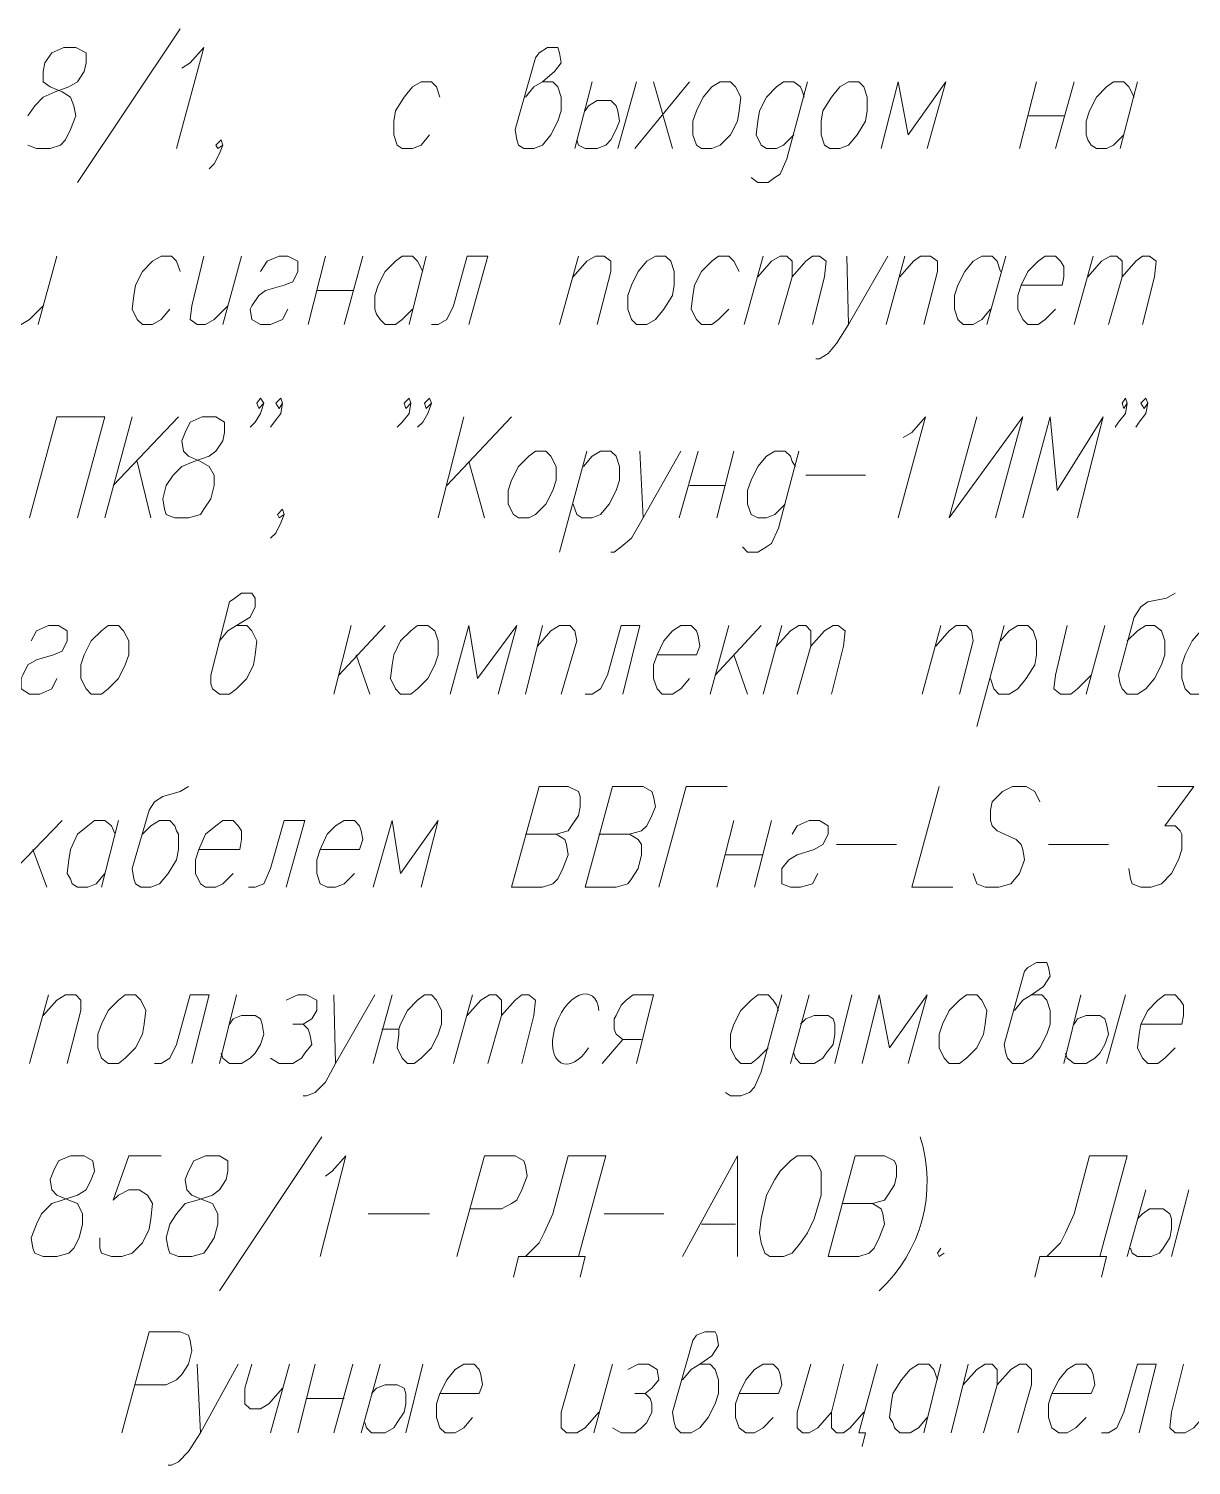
# Model space of a CAD drawing. Header units: millimetres. Extents: x 2185 to 4647, y 1259 to 2456.
# Drawn here: x 4035.09 to 4049.49, y 2366.34 to 2384.13 of the extents above; entities that cross this region are included whole.
import ezdxf

# ---------------------------------------------------------------- set-up
doc = ezdxf.new("R2010")
doc.units = ezdxf.units.MM
doc.layers.add('PDF _текст', color=7, linetype='Continuous')

msp = doc.modelspace()

# ---------------------------------------------------------------- linework, layer by layer
at = {"layer": 'PDF _текст', "lineweight": 20}
for points in [[(4036.967, 2384.126), (4035.697, 2382.221)], [(4035.083, 2383.046), (4035.168, 2383.173), (4035.273, 2383.279), (4035.422, 2383.343), (4035.591, 2383.406), (4035.697, 2383.47), (4035.781, 2383.597), (4035.803, 2383.702), (4035.803, 2383.829), (4035.676, 2383.893), (4035.527, 2383.893), (4035.379, 2383.829), (4035.295, 2383.702), (4035.273, 2383.597), (4035.273, 2383.47), (4035.358, 2383.406), (4035.506, 2383.343), (4035.612, 2383.279), (4035.654, 2383.173), (4035.676, 2383.046), (4035.612, 2382.877), (4035.549, 2382.75), (4035.485, 2382.686), (4035.358, 2382.644), (4035.189, 2382.644), (4035.083, 2382.686)], [(4036.988, 2383.639), (4037.094, 2383.702), (4037.263, 2383.893), (4036.925, 2382.644)], [(4041.243, 2383.279), (4041.349, 2383.406), (4041.454, 2383.47), (4041.603, 2383.597), (4041.687, 2383.702), (4041.666, 2383.829), (4041.645, 2383.893), (4041.518, 2383.893), (4041.412, 2383.829), (4041.37, 2383.766), (4041.116, 2382.877), (4041.137, 2382.75), (4041.158, 2382.686), (4041.222, 2382.644), (4041.349, 2382.644), (4041.454, 2382.686), (4041.56, 2382.813), (4041.645, 2382.983), (4041.687, 2383.11), (4041.687, 2383.279), (4041.645, 2383.406), (4041.581, 2383.47), (4041.454, 2383.47)], [(4040.184, 2383.279), (4040.142, 2383.406), (4040.079, 2383.47), (4039.952, 2383.47), (4039.846, 2383.406), (4039.74, 2383.279), (4039.634, 2383.11), (4039.613, 2382.983), (4039.613, 2382.813), (4039.655, 2382.686), (4039.719, 2382.644), (4039.846, 2382.644), (4039.952, 2382.686), (4040.057, 2382.813)], [(4042.068, 2383.47), (4041.857, 2382.644)], [(4042.619, 2383.47), (4042.386, 2382.644)], [(4043.275, 2383.47), (4042.598, 2382.644)], [(4042.83, 2383.47), (4043.063, 2382.644)], [(4044.735, 2383.47), (4044.481, 2382.517), (4044.397, 2382.326), (4044.333, 2382.284), (4044.249, 2382.221), (4044.122, 2382.221), (4044.037, 2382.284)], [(4044.693, 2383.279), (4044.672, 2383.343), (4044.651, 2383.406), (4044.566, 2383.47), (4044.439, 2383.47), (4044.354, 2383.406), (4044.227, 2383.279), (4044.143, 2383.11), (4044.122, 2382.983), (4044.1, 2382.813), (4044.164, 2382.686), (4044.227, 2382.644), (4044.354, 2382.644), (4044.439, 2382.686), (4044.566, 2382.813)], [(4046.217, 2382.644), (4046.45, 2383.47), (4045.984, 2382.813), (4045.857, 2383.47), (4045.646, 2382.644)], [(4047.572, 2383.47), (4047.36, 2382.644)], [(4048.038, 2383.47), (4047.805, 2382.644)], [(4048.652, 2382.813), (4048.525, 2382.686), (4048.44, 2382.644), (4048.313, 2382.644), (4048.249, 2382.686), (4048.207, 2382.75), (4048.186, 2382.813), (4048.186, 2382.983), (4048.228, 2383.11), (4048.313, 2383.279), (4048.44, 2383.406), (4048.525, 2383.47), (4048.652, 2383.47), (4048.715, 2383.406), (4048.779, 2383.279)], [(4048.821, 2383.47), (4048.609, 2382.644)], [(4041.984, 2383.11), (4042.026, 2383.173), (4042.132, 2383.237), (4042.259, 2383.237), (4042.301, 2383.237), (4042.365, 2383.173), (4042.386, 2383.11), (4042.407, 2382.983), (4042.365, 2382.877), (4042.301, 2382.75), (4042.238, 2382.686), (4042.132, 2382.644), (4041.984, 2382.644), (4041.899, 2382.686), (4041.878, 2382.75)], [(4047.466, 2383.046), (4047.911, 2383.046)], [(4037.496, 2382.686), (4037.433, 2382.644), (4037.411, 2382.686), (4037.475, 2382.75), (4037.496, 2382.686), (4037.454, 2382.58), (4037.39, 2382.453), (4037.327, 2382.39)], [(4034.977, 2381.31), (4034.808, 2380.697), (4034.808, 2380.527), (4034.871, 2380.464), (4034.998, 2380.464), (4035.104, 2380.527), (4035.273, 2380.697)], [(4035.443, 2381.31), (4035.21, 2380.464)], [(4036.967, 2381.12), (4036.925, 2381.247), (4036.861, 2381.31), (4036.734, 2381.31), (4036.628, 2381.247), (4036.501, 2381.12), (4036.416, 2380.951), (4036.395, 2380.824), (4036.374, 2380.654), (4036.438, 2380.527), (4036.501, 2380.464), (4036.628, 2380.464), (4036.734, 2380.527), (4036.84, 2380.654)], [(4037.263, 2381.31), (4037.115, 2380.697), (4037.094, 2380.527), (4037.179, 2380.464), (4037.284, 2380.464), (4037.39, 2380.527), (4037.56, 2380.697)], [(4037.729, 2381.31), (4037.496, 2380.464)], [(4037.962, 2381.12), (4038.046, 2381.247), (4038.195, 2381.31), (4038.3, 2381.31), (4038.427, 2381.247), (4038.427, 2381.12), (4038.364, 2380.993), (4038.258, 2380.951), (4038.025, 2380.887), (4037.941, 2380.824), (4037.856, 2380.697), (4037.835, 2380.654), (4037.856, 2380.527), (4037.962, 2380.464), (4038.089, 2380.464), (4038.237, 2380.527), (4038.3, 2380.654)], [(4038.766, 2381.31), (4038.554, 2380.464)], [(4039.232, 2381.31), (4038.999, 2380.464)], [(4039.846, 2380.654), (4039.719, 2380.527), (4039.634, 2380.464), (4039.507, 2380.464), (4039.443, 2380.527), (4039.401, 2380.591), (4039.38, 2380.654), (4039.38, 2380.824), (4039.422, 2380.951), (4039.507, 2381.12), (4039.634, 2381.247), (4039.719, 2381.31), (4039.846, 2381.31), (4039.909, 2381.247), (4039.973, 2381.12)], [(4040.015, 2381.31), (4039.803, 2380.464)], [(4040.544, 2380.464), (4040.777, 2381.31), (4040.523, 2381.31), (4040.354, 2380.697), (4040.269, 2380.527), (4040.163, 2380.464), (4040.079, 2380.464)], [(4041.899, 2381.31), (4041.666, 2380.464)], [(4041.835, 2381.056), (4042.005, 2381.247), (4042.111, 2381.31), (4042.217, 2381.31), (4042.301, 2381.247), (4042.301, 2381.12), (4042.132, 2380.464)], [(4043.889, 2381.12), (4043.825, 2381.247), (4043.762, 2381.31), (4043.635, 2381.31), (4043.55, 2381.247), (4043.423, 2381.12), (4043.338, 2380.951), (4043.317, 2380.824), (4043.296, 2380.654), (4043.36, 2380.527), (4043.423, 2380.464), (4043.55, 2380.464), (4043.635, 2380.527), (4043.762, 2380.654)], [(4044.185, 2381.31), (4043.952, 2380.464)], [(4044.122, 2381.056), (4044.291, 2381.247), (4044.397, 2381.31), (4044.481, 2381.31), (4044.545, 2381.247), (4044.545, 2381.056), (4044.376, 2380.464)], [(4044.545, 2381.056), (4044.714, 2381.247), (4044.799, 2381.31), (4044.884, 2381.31), (4044.968, 2381.247), (4044.947, 2381.056), (4044.799, 2380.464)], [(4045.222, 2381.31), (4045.244, 2380.464), (4045.73, 2381.31)], [(4045.942, 2381.31), (4045.709, 2380.464)], [(4045.879, 2381.056), (4046.048, 2381.247), (4046.133, 2381.31), (4046.26, 2381.31), (4046.344, 2381.247), (4046.344, 2381.12), (4046.175, 2380.464)], [(4047, 2380.654), (4046.895, 2380.527), (4046.789, 2380.464), (4046.662, 2380.464), (4046.598, 2380.527), (4046.577, 2380.591), (4046.556, 2380.654), (4046.556, 2380.824), (4046.598, 2380.951), (4046.683, 2381.12), (4046.789, 2381.247), (4046.895, 2381.31), (4047.022, 2381.31), (4047.085, 2381.247), (4047.127, 2381.12)], [(4047.191, 2381.31), (4046.958, 2380.464)], [(4047.381, 2380.951), (4047.89, 2380.951), (4047.911, 2381.056), (4047.911, 2381.183), (4047.868, 2381.247), (4047.805, 2381.31), (4047.678, 2381.31), (4047.593, 2381.247), (4047.466, 2381.12), (4047.381, 2380.951), (4047.339, 2380.824), (4047.339, 2380.654), (4047.403, 2380.527), (4047.466, 2380.464), (4047.593, 2380.464), (4047.678, 2380.527), (4047.805, 2380.654)], [(4048.271, 2381.31), (4048.038, 2380.464)], [(4048.207, 2381.056), (4048.376, 2381.247), (4048.482, 2381.31), (4048.567, 2381.31), (4048.63, 2381.247), (4048.63, 2381.056), (4048.461, 2380.464)], [(4048.63, 2381.056), (4048.8, 2381.247), (4048.884, 2381.31), (4048.969, 2381.31), (4049.054, 2381.247), (4049.033, 2381.056), (4048.884, 2380.464)], [(4038.66, 2380.887), (4039.105, 2380.887)], [(4045.244, 2380.464), (4045.095, 2380.231), (4044.99, 2380.104), (4044.884, 2380.04), (4044.841, 2380.04)], [(4038.004, 2379.49), (4037.941, 2379.426), (4037.919, 2379.49), (4037.962, 2379.553), (4038.004, 2379.49), (4037.962, 2379.363), (4037.898, 2379.257), (4037.835, 2379.194)], [(4038.237, 2379.49), (4038.195, 2379.426), (4038.152, 2379.49), (4038.216, 2379.553), (4038.237, 2379.49), (4038.216, 2379.363), (4038.131, 2379.257), (4038.089, 2379.194)], [(4039.825, 2379.49), (4039.761, 2379.426), (4039.74, 2379.49), (4039.803, 2379.553), (4039.825, 2379.49), (4039.803, 2379.363), (4039.719, 2379.257), (4039.655, 2379.194)], [(4040.079, 2379.49), (4040.015, 2379.426), (4039.994, 2379.49), (4040.057, 2379.553), (4040.079, 2379.49), (4040.036, 2379.363), (4039.973, 2379.257), (4039.909, 2379.194)], [(4048.694, 2379.49), (4048.652, 2379.426), (4048.63, 2379.49), (4048.673, 2379.553), (4048.694, 2379.49), (4048.673, 2379.363), (4048.588, 2379.257), (4048.546, 2379.194)], [(4048.948, 2379.49), (4048.906, 2379.426), (4048.863, 2379.49), (4048.927, 2379.553), (4048.948, 2379.49), (4048.927, 2379.363), (4048.842, 2379.257), (4048.8, 2379.194)], [(4035.104, 2378.072), (4035.443, 2379.321), (4036.035, 2379.321), (4035.697, 2378.072)], [(4036.374, 2379.321), (4036.035, 2378.072)], [(4036.946, 2379.321), (4036.141, 2378.474)], [(4040.481, 2379.321), (4040.163, 2378.072)], [(4041.073, 2379.321), (4040.269, 2378.474)], [(4045.921, 2379.067), (4046.027, 2379.13), (4046.196, 2379.321), (4045.857, 2378.072)], [(4046.831, 2379.321), (4046.492, 2378.072), (4047.403, 2379.321), (4047.064, 2378.072)], [(4048.08, 2378.072), (4048.398, 2379.321), (4047.826, 2378.41), (4047.741, 2379.321), (4047.403, 2378.072)], [(4036.607, 2378.072), (4036.438, 2378.77)], [(4040.735, 2378.072), (4040.544, 2378.77)], [(4042.005, 2378.897), (4041.666, 2377.648)], [(4041.962, 2378.707), (4042.068, 2378.834), (4042.174, 2378.897), (4042.301, 2378.897), (4042.365, 2378.834), (4042.407, 2378.707), (4042.407, 2378.537), (4042.365, 2378.41), (4042.28, 2378.241), (4042.174, 2378.114), (4042.068, 2378.072), (4041.941, 2378.072), (4041.878, 2378.114), (4041.835, 2378.241)], [(4042.661, 2378.897), (4042.703, 2378.072), (4043.169, 2378.897)], [(4043.381, 2378.897), (4043.148, 2378.072)], [(4043.825, 2378.897), (4043.614, 2378.072)], [(4044.63, 2378.897), (4044.376, 2377.945), (4044.291, 2377.754), (4044.227, 2377.712), (4044.122, 2377.648), (4043.995, 2377.648), (4043.931, 2377.712)], [(4044.587, 2378.707), (4044.545, 2378.77), (4044.524, 2378.834), (4044.46, 2378.897), (4044.333, 2378.897), (4044.227, 2378.834), (4044.122, 2378.707), (4044.037, 2378.537), (4043.995, 2378.41), (4043.995, 2378.241), (4044.037, 2378.114), (4044.122, 2378.072), (4044.227, 2378.072), (4044.333, 2378.114), (4044.46, 2378.241)], [(4044.714, 2378.601), (4045.455, 2378.601)], [(4043.275, 2378.474), (4043.719, 2378.474)], [(4038.258, 2378.114), (4038.195, 2378.072), (4038.173, 2378.114), (4038.237, 2378.178), (4038.258, 2378.114), (4038.216, 2378.008), (4038.152, 2377.881), (4038.089, 2377.818)], [(4042.703, 2378.072), (4042.555, 2377.818), (4042.428, 2377.712), (4042.344, 2377.648), (4042.301, 2377.648)], [(4037.454, 2376.548), (4037.56, 2376.675), (4037.665, 2376.738), (4037.835, 2376.844), (4037.898, 2376.971), (4037.898, 2377.077), (4037.856, 2377.14), (4037.729, 2377.14), (4037.644, 2377.077), (4037.581, 2377.034), (4037.348, 2376.124), (4037.348, 2376.018), (4037.369, 2375.955), (4037.454, 2375.891), (4037.581, 2375.891), (4037.665, 2375.955), (4037.792, 2376.082), (4037.877, 2376.251), (4037.898, 2376.378), (4037.919, 2376.548), (4037.856, 2376.675), (4037.792, 2376.738), (4037.665, 2376.738)], [(4049.287, 2377.14), (4049.181, 2377.077), (4048.948, 2377.034), (4048.863, 2376.971), (4048.779, 2376.844), (4048.588, 2376.124), (4048.609, 2376.018), (4048.63, 2375.955), (4048.694, 2375.891), (4048.821, 2375.891), (4048.927, 2375.955), (4049.033, 2376.082), (4049.117, 2376.251), (4049.16, 2376.378), (4049.16, 2376.548), (4049.138, 2376.611), (4049.117, 2376.675), (4049.033, 2376.738), (4048.927, 2376.738), (4048.821, 2376.675), (4048.694, 2376.548)], [(4035.125, 2376.548), (4035.189, 2376.675), (4035.337, 2376.738), (4035.464, 2376.738), (4035.57, 2376.675), (4035.57, 2376.548), (4035.506, 2376.421), (4035.4, 2376.378), (4035.189, 2376.315), (4035.083, 2376.251), (4035.019, 2376.124), (4034.998, 2376.082), (4034.998, 2375.955), (4035.104, 2375.891), (4035.231, 2375.891), (4035.379, 2375.955), (4035.443, 2376.082)], [(4039.084, 2376.738), (4038.872, 2375.891)], [(4039.507, 2376.738), (4038.935, 2376.124)], [(4040.904, 2375.891), (4041.137, 2376.738), (4040.65, 2376.082), (4040.544, 2376.738), (4040.311, 2375.891)], [(4041.454, 2376.738), (4041.243, 2375.891)], [(4041.391, 2376.484), (4041.56, 2376.675), (4041.666, 2376.738), (4041.793, 2376.738), (4041.857, 2376.675), (4041.878, 2376.548), (4041.687, 2375.891)], [(4042.449, 2375.891), (4042.661, 2376.738), (4042.428, 2376.738), (4042.259, 2376.124), (4042.174, 2375.955), (4042.068, 2375.891), (4041.984, 2375.891)], [(4042.873, 2376.378), (4043.36, 2376.378), (4043.402, 2376.484), (4043.381, 2376.611), (4043.36, 2376.675), (4043.296, 2376.738), (4043.169, 2376.738), (4043.063, 2376.675), (4042.957, 2376.548), (4042.873, 2376.378), (4042.83, 2376.251), (4042.83, 2376.082), (4042.873, 2375.955), (4042.936, 2375.891), (4043.063, 2375.891), (4043.169, 2375.955), (4043.275, 2376.082)], [(4043.762, 2376.738), (4043.529, 2375.891)], [(4044.164, 2376.738), (4043.592, 2376.124)], [(4044.418, 2376.738), (4044.185, 2375.891)], [(4044.354, 2376.484), (4044.524, 2376.675), (4044.63, 2376.738), (4044.714, 2376.738), (4044.778, 2376.675), (4044.778, 2376.484), (4044.608, 2375.891)], [(4044.778, 2376.484), (4044.947, 2376.675), (4045.053, 2376.738), (4045.117, 2376.738), (4045.201, 2376.675), (4045.18, 2376.484), (4045.032, 2375.891)], [(4046.387, 2376.738), (4046.154, 2375.891)], [(4046.323, 2376.484), (4046.492, 2376.675), (4046.577, 2376.738), (4046.704, 2376.738), (4046.768, 2376.675), (4046.789, 2376.548), (4046.619, 2375.891)], [(4047.17, 2376.738), (4046.831, 2375.489)], [(4047.127, 2376.548), (4047.233, 2376.675), (4047.339, 2376.738), (4047.466, 2376.738), (4047.53, 2376.675), (4047.572, 2376.548), (4047.572, 2376.378), (4047.551, 2376.251), (4047.445, 2376.082), (4047.339, 2375.955), (4047.233, 2375.891), (4047.106, 2375.891), (4047.043, 2375.955), (4047, 2376.082)], [(4047.953, 2376.738), (4047.805, 2376.124), (4047.784, 2375.955), (4047.868, 2375.891), (4047.995, 2375.891), (4048.08, 2375.955), (4048.249, 2376.124)], [(4048.419, 2376.738), (4048.186, 2375.891)], [(4039.147, 2376.378), (4039.316, 2375.891)], [(4043.825, 2376.378), (4043.995, 2375.891)], [(4037.073, 2374.748), (4036.967, 2374.685), (4036.755, 2374.621), (4036.649, 2374.558), (4036.586, 2374.452), (4036.374, 2373.732), (4036.395, 2373.605), (4036.416, 2373.542), (4036.48, 2373.499), (4036.607, 2373.499), (4036.713, 2373.542), (4036.819, 2373.669), (4036.925, 2373.838), (4036.946, 2373.965), (4036.946, 2374.156), (4036.925, 2374.198), (4036.903, 2374.261), (4036.84, 2374.325), (4036.713, 2374.325), (4036.607, 2374.261), (4036.501, 2374.156)], [(4041.624, 2374.156), (4041.772, 2374.198), (4041.814, 2374.261), (4041.899, 2374.388), (4041.92, 2374.494), (4041.92, 2374.621), (4041.899, 2374.685), (4041.772, 2374.748), (4041.412, 2374.748), (4041.073, 2373.499), (4041.454, 2373.499), (4041.581, 2373.542), (4041.645, 2373.605), (4041.708, 2373.732), (4041.772, 2373.902), (4041.751, 2374.029), (4041.73, 2374.092), (4041.624, 2374.156), (4041.243, 2374.156)], [(4042.534, 2374.156), (4042.682, 2374.198), (4042.746, 2374.261), (4042.809, 2374.388), (4042.852, 2374.494), (4042.83, 2374.621), (4042.809, 2374.685), (4042.703, 2374.748), (4042.322, 2374.748), (4041.984, 2373.499), (4042.365, 2373.499), (4042.513, 2373.542), (4042.555, 2373.605), (4042.64, 2373.732), (4042.682, 2373.902), (4042.682, 2374.029), (4042.64, 2374.092), (4042.534, 2374.156), (4042.153, 2374.156)], [(4043.741, 2374.748), (4043.233, 2374.748), (4042.894, 2373.499)], [(4046.365, 2374.748), (4046.027, 2373.499), (4046.535, 2373.499)], [(4047.614, 2374.558), (4047.551, 2374.685), (4047.445, 2374.748), (4047.276, 2374.748), (4047.149, 2374.685), (4047.022, 2374.558), (4047, 2374.452), (4047, 2374.325), (4047.022, 2374.261), (4047.085, 2374.198), (4047.318, 2374.092), (4047.381, 2374.029), (4047.403, 2373.965), (4047.424, 2373.838), (4047.36, 2373.669), (4047.254, 2373.542), (4047.106, 2373.499), (4046.937, 2373.499), (4046.831, 2373.542), (4046.789, 2373.669)], [(4049.075, 2374.748), (4049.519, 2374.748), (4049.16, 2374.261), (4049.287, 2374.261), (4049.35, 2374.198), (4049.371, 2374.156), (4049.371, 2373.965), (4049.329, 2373.838), (4049.244, 2373.669), (4049.117, 2373.542), (4048.99, 2373.499), (4048.863, 2373.499), (4048.757, 2373.542), (4048.736, 2373.605), (4048.715, 2373.732)], [(4035.506, 2374.325), (4034.935, 2373.732)], [(4036.035, 2373.669), (4035.93, 2373.542), (4035.824, 2373.499), (4035.697, 2373.499), (4035.633, 2373.542), (4035.612, 2373.605), (4035.57, 2373.669), (4035.591, 2373.838), (4035.612, 2373.965), (4035.697, 2374.156), (4035.824, 2374.261), (4035.908, 2374.325), (4036.035, 2374.325), (4036.12, 2374.261), (4036.162, 2374.156)], [(4036.205, 2374.325), (4035.993, 2373.499)], [(4037.2, 2373.965), (4037.708, 2373.965), (4037.729, 2374.092), (4037.729, 2374.198), (4037.687, 2374.261), (4037.623, 2374.325), (4037.496, 2374.325), (4037.411, 2374.261), (4037.284, 2374.156), (4037.2, 2373.965), (4037.157, 2373.838), (4037.157, 2373.669), (4037.221, 2373.542), (4037.284, 2373.499), (4037.411, 2373.499), (4037.496, 2373.542), (4037.623, 2373.669)], [(4038.279, 2373.499), (4038.512, 2374.325), (4038.258, 2374.325), (4038.089, 2373.732), (4038.004, 2373.542), (4037.898, 2373.499), (4037.814, 2373.499)], [(4038.703, 2373.965), (4039.189, 2373.965), (4039.232, 2374.092), (4039.211, 2374.198), (4039.189, 2374.261), (4039.126, 2374.325), (4038.999, 2374.325), (4038.893, 2374.261), (4038.787, 2374.156), (4038.703, 2373.965), (4038.66, 2373.838), (4038.66, 2373.669), (4038.703, 2373.542), (4038.787, 2373.499), (4038.893, 2373.499), (4038.999, 2373.542), (4039.126, 2373.669)], [(4039.952, 2373.499), (4040.163, 2374.325), (4039.698, 2373.669), (4039.592, 2374.325), (4039.359, 2373.499)], [(4043.825, 2374.325), (4043.614, 2373.499)], [(4044.291, 2374.325), (4044.079, 2373.499)], [(4044.545, 2374.156), (4044.608, 2374.261), (4044.757, 2374.325), (4044.884, 2374.325), (4044.99, 2374.261), (4044.99, 2374.156), (4044.926, 2374.029), (4044.82, 2373.965), (4044.608, 2373.902), (4044.503, 2373.838), (4044.418, 2373.732), (4044.418, 2373.669), (4044.418, 2373.542), (4044.524, 2373.499), (4044.651, 2373.499), (4044.799, 2373.542), (4044.863, 2373.669)], [(4035.146, 2373.965), (4035.316, 2373.499)], [(4045.095, 2374.029), (4045.836, 2374.029)], [(4047.72, 2374.029), (4048.461, 2374.029)], [(4043.719, 2373.902), (4044.185, 2373.902)], [(4047.297, 2371.975), (4047.403, 2372.102), (4047.509, 2372.166), (4047.657, 2372.272), (4047.741, 2372.399), (4047.72, 2372.504), (4047.699, 2372.568), (4047.572, 2372.568), (4047.466, 2372.504), (4047.424, 2372.462), (4047.17, 2371.552), (4047.191, 2371.446), (4047.212, 2371.383), (4047.276, 2371.319), (4047.403, 2371.319), (4047.509, 2371.383), (4047.614, 2371.51), (4047.699, 2371.679), (4047.741, 2371.806), (4047.741, 2371.975), (4047.699, 2372.102), (4047.636, 2372.166), (4047.509, 2372.166)], [(4035.337, 2372.166), (4035.104, 2371.319)], [(4035.273, 2371.912), (4035.443, 2372.102), (4035.549, 2372.166), (4035.676, 2372.166), (4035.739, 2372.102), (4035.739, 2371.975), (4035.57, 2371.319)], [(4037.115, 2371.319), (4037.327, 2372.166), (4037.094, 2372.166), (4036.925, 2371.552), (4036.84, 2371.383), (4036.734, 2371.319), (4036.649, 2371.319)], [(4037.665, 2372.166), (4037.454, 2371.319)], [(4038.279, 2372.102), (4038.427, 2372.166), (4038.533, 2372.166), (4038.66, 2372.102), (4038.66, 2371.975), (4038.597, 2371.869), (4038.491, 2371.806), (4038.364, 2371.806)], [(4038.872, 2372.166), (4038.893, 2371.319), (4039.38, 2372.166)], [(4039.592, 2372.166), (4039.359, 2371.319)], [(4039.465, 2371.742), (4039.676, 2371.742), (4039.698, 2371.806), (4039.782, 2371.975), (4039.909, 2372.102), (4039.994, 2372.166), (4040.079, 2372.166), (4040.142, 2372.102), (4040.206, 2371.975), (4040.206, 2371.806), (4040.163, 2371.679), (4040.079, 2371.51), (4039.952, 2371.383), (4039.867, 2371.319), (4039.782, 2371.319), (4039.719, 2371.383), (4039.655, 2371.51), (4039.676, 2371.679), (4039.676, 2371.742)], [(4040.587, 2372.166), (4040.354, 2371.319)], [(4040.523, 2371.912), (4040.692, 2372.102), (4040.798, 2372.166), (4040.883, 2372.166), (4040.946, 2372.102), (4040.946, 2371.912), (4040.777, 2371.319)], [(4040.946, 2371.912), (4041.116, 2372.102), (4041.2, 2372.166), (4041.285, 2372.166), (4041.37, 2372.102), (4041.349, 2371.912), (4041.2, 2371.319)], [(4042.619, 2371.319), (4042.83, 2372.166), (4042.576, 2372.166), (4042.492, 2372.102), (4042.428, 2372.039), (4042.365, 2371.912), (4042.344, 2371.869), (4042.344, 2371.742), (4042.365, 2371.679), (4042.449, 2371.615), (4042.682, 2371.615)], [(4044.418, 2372.166), (4044.164, 2371.213), (4044.079, 2371.023), (4044.016, 2370.959), (4043.91, 2370.917), (4043.783, 2370.917), (4043.719, 2370.959)], [(4044.376, 2371.975), (4044.354, 2372.039), (4044.312, 2372.102), (4044.249, 2372.166), (4044.122, 2372.166), (4044.037, 2372.102), (4043.91, 2371.975), (4043.825, 2371.806), (4043.783, 2371.679), (4043.783, 2371.51), (4043.846, 2371.383), (4043.91, 2371.319), (4044.037, 2371.319), (4044.122, 2371.383), (4044.249, 2371.51)], [(4044.757, 2372.166), (4044.524, 2371.319)], [(4045.286, 2372.166), (4045.074, 2371.319)], [(4045.984, 2371.319), (4046.217, 2372.166), (4045.752, 2371.51), (4045.625, 2372.166), (4045.413, 2371.319)], [(4048.122, 2372.166), (4047.911, 2371.319)], [(4048.673, 2372.166), (4048.44, 2371.319)], [(4048.863, 2371.806), (4049.371, 2371.806), (4049.392, 2371.912), (4049.392, 2372.039), (4049.35, 2372.102), (4049.287, 2372.166), (4049.16, 2372.166), (4049.075, 2372.102), (4048.948, 2371.975), (4048.863, 2371.806), (4048.842, 2371.679), (4048.821, 2371.51), (4048.884, 2371.383), (4048.948, 2371.319), (4049.075, 2371.319), (4049.16, 2371.383), (4049.287, 2371.51)], [(4037.581, 2371.806), (4037.623, 2371.869), (4037.729, 2371.912), (4037.856, 2371.912), (4037.898, 2371.912), (4037.962, 2371.869), (4037.983, 2371.806), (4038.004, 2371.679), (4037.962, 2371.552), (4037.898, 2371.446), (4037.835, 2371.383), (4037.729, 2371.319), (4037.581, 2371.319), (4037.496, 2371.383), (4037.475, 2371.446)], [(4044.651, 2371.806), (4044.714, 2371.869), (4044.82, 2371.912), (4044.947, 2371.912), (4044.99, 2371.912), (4045.053, 2371.869), (4045.074, 2371.806), (4045.074, 2371.679), (4045.053, 2371.552), (4044.968, 2371.446), (4044.926, 2371.383), (4044.82, 2371.319), (4044.651, 2371.319), (4044.587, 2371.383), (4044.566, 2371.446)], [(4048.038, 2371.806), (4048.08, 2371.869), (4048.186, 2371.912), (4048.313, 2371.912), (4048.355, 2371.912), (4048.419, 2371.869), (4048.44, 2371.806), (4048.461, 2371.679), (4048.419, 2371.552), (4048.355, 2371.446), (4048.292, 2371.383), (4048.186, 2371.319), (4048.038, 2371.319), (4047.953, 2371.383), (4047.932, 2371.446)], [(4038.491, 2371.806), (4038.554, 2371.742), (4038.576, 2371.679), (4038.597, 2371.552), (4038.512, 2371.446), (4038.47, 2371.383), (4038.364, 2371.319), (4038.195, 2371.319), (4038.089, 2371.383)], [(4042.195, 2371.319), (4042.449, 2371.615)], [(4038.893, 2371.319), (4038.766, 2371.086), (4038.639, 2370.959), (4038.533, 2370.917), (4038.491, 2370.917)], [(4038.724, 2370.409), (4037.454, 2368.504)], [(4036.734, 2370.176), (4036.332, 2370.176), (4036.141, 2369.626), (4036.205, 2369.689), (4036.332, 2369.753), (4036.459, 2369.753), (4036.565, 2369.689), (4036.628, 2369.583), (4036.607, 2369.393), (4036.586, 2369.266), (4036.501, 2369.096), (4036.374, 2368.969), (4036.247, 2368.927), (4036.12, 2368.927), (4035.993, 2368.969), (4035.972, 2369.033), (4035.972, 2369.16)], [(4038.766, 2369.922), (4038.851, 2369.985), (4039.02, 2370.176), (4038.703, 2368.927)], [(4040.396, 2368.927), (4040.735, 2370.176), (4041.116, 2370.176), (4041.222, 2370.113), (4041.243, 2370.049), (4041.264, 2369.922), (4041.2, 2369.753), (4041.137, 2369.626), (4041.073, 2369.583), (4040.946, 2369.52), (4040.565, 2369.52)], [(4041.243, 2368.927), (4041.412, 2369.096), (4041.476, 2369.223), (4041.581, 2369.456), (4041.772, 2370.176), (4042.238, 2370.176), (4041.899, 2368.927)], [(4043.19, 2368.927), (4043.868, 2370.176), (4043.868, 2368.927)], [(4045.54, 2369.583), (4045.688, 2369.626), (4045.73, 2369.689), (4045.815, 2369.816), (4045.836, 2369.922), (4045.836, 2370.049), (4045.815, 2370.113), (4045.688, 2370.176), (4045.328, 2370.176), (4044.99, 2368.927), (4045.371, 2368.927), (4045.498, 2368.969), (4045.561, 2369.033), (4045.625, 2369.16), (4045.688, 2369.329), (4045.667, 2369.456), (4045.646, 2369.52), (4045.54, 2369.583), (4045.159, 2369.583)], [(4047.699, 2368.927), (4047.868, 2369.096), (4047.932, 2369.223), (4048.038, 2369.456), (4048.228, 2370.176), (4048.694, 2370.176), (4048.355, 2368.927)], [(4048.927, 2369.753), (4048.694, 2368.927)], [(4049.456, 2369.753), (4049.244, 2368.927)], [(4048.821, 2369.393), (4048.884, 2369.456), (4048.969, 2369.52), (4049.096, 2369.52), (4049.138, 2369.52), (4049.223, 2369.456), (4049.244, 2369.393), (4049.244, 2369.266), (4049.223, 2369.16), (4049.138, 2369.033), (4049.096, 2368.969), (4048.99, 2368.927), (4048.821, 2368.927), (4048.757, 2368.969), (4048.736, 2369.033)], [(4039.295, 2369.456), (4040.057, 2369.456)], [(4042.217, 2369.456), (4042.957, 2369.456)], [(4043.423, 2369.329), (4043.846, 2369.329)], [(4046.387, 2369.033), (4046.344, 2368.969), (4046.365, 2368.927), (4046.429, 2368.969)], [(4041.92, 2368.673), (4041.984, 2368.927), (4041.158, 2368.927), (4041.095, 2368.673)], [(4048.376, 2368.673), (4048.44, 2368.927), (4047.614, 2368.927), (4047.551, 2368.673)], [(4036.247, 2366.747), (4036.586, 2367.996), (4036.967, 2367.996), (4037.073, 2367.953), (4037.094, 2367.89), (4037.115, 2367.763), (4037.073, 2367.594), (4036.988, 2367.467), (4036.925, 2367.403), (4036.797, 2367.339), (4036.416, 2367.339)], [(4043.19, 2367.403), (4043.296, 2367.53), (4043.402, 2367.594), (4043.55, 2367.699), (4043.635, 2367.826), (4043.614, 2367.953), (4043.592, 2367.996), (4043.465, 2367.996), (4043.36, 2367.953), (4043.317, 2367.89), (4043.063, 2367.001), (4043.084, 2366.874), (4043.106, 2366.81), (4043.169, 2366.747), (4043.296, 2366.747), (4043.402, 2366.81), (4043.508, 2366.937), (4043.592, 2367.107), (4043.635, 2367.234), (4043.635, 2367.403), (4043.592, 2367.53), (4043.529, 2367.594), (4043.402, 2367.594)], [(4037.179, 2367.594), (4037.221, 2366.747), (4037.687, 2367.594)], [(4037.856, 2367.594), (4037.771, 2367.297), (4037.771, 2367.107), (4037.835, 2367.043), (4037.962, 2367.043), (4038.068, 2367.107), (4038.237, 2367.297)], [(4038.322, 2367.594), (4038.089, 2366.747)], [(4038.639, 2367.594), (4038.427, 2366.747)], [(4039.105, 2367.594), (4038.872, 2366.747)], [(4039.443, 2367.594), (4039.211, 2366.747)], [(4039.973, 2367.594), (4039.761, 2366.747)], [(4040.184, 2367.234), (4040.671, 2367.234), (4040.714, 2367.339), (4040.692, 2367.467), (4040.671, 2367.53), (4040.608, 2367.594), (4040.481, 2367.594), (4040.375, 2367.53), (4040.269, 2367.403), (4040.184, 2367.234), (4040.142, 2367.107), (4040.142, 2366.937), (4040.184, 2366.81), (4040.248, 2366.747), (4040.375, 2366.747), (4040.481, 2366.81), (4040.587, 2366.937)], [(4041.857, 2367.594), (4041.687, 2367.001), (4041.687, 2366.81), (4041.751, 2366.747), (4041.878, 2366.747), (4041.984, 2366.81), (4042.153, 2367.001)], [(4042.322, 2367.594), (4042.089, 2366.747)], [(4042.513, 2367.53), (4042.64, 2367.594), (4042.767, 2367.594), (4042.873, 2367.53), (4042.894, 2367.403), (4042.809, 2367.297), (4042.725, 2367.234), (4042.598, 2367.234)], [(4043.889, 2367.234), (4044.376, 2367.234), (4044.418, 2367.339), (4044.397, 2367.467), (4044.376, 2367.53), (4044.312, 2367.594), (4044.185, 2367.594), (4044.079, 2367.53), (4043.973, 2367.403), (4043.889, 2367.234), (4043.846, 2367.107), (4043.846, 2366.937), (4043.889, 2366.81), (4043.973, 2366.747), (4044.079, 2366.747), (4044.185, 2366.81), (4044.312, 2366.937)], [(4045.032, 2367.001), (4044.863, 2366.81), (4044.757, 2366.747), (4044.672, 2366.747), (4044.608, 2366.81), (4044.608, 2367.001), (4044.778, 2367.594)], [(4045.434, 2367.001), (4045.265, 2366.81), (4045.18, 2366.747), (4045.095, 2366.747), (4045.032, 2366.81), (4045.032, 2367.001), (4045.18, 2367.594)], [(4045.603, 2367.594), (4045.371, 2366.747), (4045.455, 2366.747), (4045.413, 2366.577)], [(4046.217, 2366.937), (4046.111, 2366.81), (4046.006, 2366.747), (4045.879, 2366.747), (4045.815, 2366.81), (4045.794, 2366.874), (4045.752, 2366.937), (4045.773, 2367.107), (4045.794, 2367.234), (4045.9, 2367.403), (4046.006, 2367.53), (4046.111, 2367.594), (4046.238, 2367.594), (4046.302, 2367.53), (4046.344, 2367.403)], [(4046.387, 2367.594), (4046.175, 2366.747)], [(4046.725, 2367.594), (4046.514, 2366.747)], [(4046.662, 2367.339), (4046.831, 2367.53), (4046.937, 2367.594), (4047.022, 2367.594), (4047.085, 2367.53), (4047.085, 2367.339), (4046.916, 2366.747)], [(4047.085, 2367.339), (4047.254, 2367.53), (4047.36, 2367.594), (4047.445, 2367.594), (4047.509, 2367.53), (4047.509, 2367.339), (4047.339, 2366.747)], [(4047.763, 2367.234), (4048.249, 2367.234), (4048.292, 2367.339), (4048.271, 2367.467), (4048.249, 2367.53), (4048.186, 2367.594), (4048.059, 2367.594), (4047.953, 2367.53), (4047.847, 2367.403), (4047.763, 2367.234), (4047.72, 2367.107), (4047.72, 2366.937), (4047.763, 2366.81), (4047.847, 2366.747), (4047.953, 2366.747), (4048.059, 2366.81), (4048.186, 2366.937)], [(4048.842, 2366.747), (4049.054, 2367.594), (4048.821, 2367.594), (4048.652, 2367.001), (4048.567, 2366.81), (4048.461, 2366.747), (4048.376, 2366.747)], [(4049.392, 2367.594), (4049.244, 2367.001), (4049.223, 2366.81), (4049.287, 2366.747), (4049.414, 2366.747), (4049.519, 2366.81), (4049.689, 2367.001)], [(4039.338, 2367.234), (4039.401, 2367.297), (4039.507, 2367.339), (4039.634, 2367.339), (4039.655, 2367.339), (4039.74, 2367.297), (4039.761, 2367.234), (4039.761, 2367.107), (4039.74, 2367.001), (4039.655, 2366.874), (4039.613, 2366.81), (4039.507, 2366.747), (4039.338, 2366.747), (4039.274, 2366.81), (4039.253, 2366.874)], [(4042.725, 2367.234), (4042.788, 2367.17), (4042.809, 2367.107), (4042.809, 2367.001), (4042.746, 2366.874), (4042.682, 2366.81), (4042.598, 2366.747), (4042.428, 2366.747), (4042.322, 2366.81)], [(4038.533, 2367.17), (4038.999, 2367.17)], [(4037.221, 2366.747), (4037.073, 2366.514), (4036.946, 2366.387), (4036.861, 2366.345), (4036.819, 2366.345)]]:
    msp.add_lwpolyline(points, dxfattribs=at)
for points in [[(4043.656, 2383.47), (4043.783, 2383.47), (4043.846, 2383.406), (4043.91, 2383.279), (4043.889, 2383.11), (4043.868, 2382.983), (4043.783, 2382.813), (4043.656, 2382.686), (4043.55, 2382.644), (4043.423, 2382.644), (4043.36, 2382.686), (4043.317, 2382.813), (4043.317, 2382.983), (4043.36, 2383.11), (4043.444, 2383.279), (4043.55, 2383.406)], [(4045.244, 2383.47), (4045.371, 2383.47), (4045.434, 2383.406), (4045.476, 2383.279), (4045.476, 2383.11), (4045.455, 2382.983), (4045.349, 2382.813), (4045.244, 2382.686), (4045.138, 2382.644), (4045.011, 2382.644), (4044.947, 2382.686), (4044.905, 2382.813), (4044.905, 2382.983), (4044.926, 2383.11), (4045.032, 2383.279), (4045.138, 2383.406)], [(4042.852, 2381.31), (4042.979, 2381.31), (4043.042, 2381.247), (4043.084, 2381.12), (4043.084, 2380.951), (4043.063, 2380.824), (4042.957, 2380.654), (4042.852, 2380.527), (4042.746, 2380.464), (4042.619, 2380.464), (4042.555, 2380.527), (4042.513, 2380.654), (4042.513, 2380.824), (4042.555, 2380.951), (4042.64, 2381.12), (4042.746, 2381.247)], [(4037.242, 2379.321), (4037.094, 2379.257), (4037.03, 2379.13), (4036.988, 2379.024), (4037.009, 2378.897), (4037.073, 2378.834), (4037.221, 2378.77), (4037.327, 2378.707), (4037.39, 2378.601), (4037.39, 2378.474), (4037.348, 2378.305), (4037.263, 2378.178), (4037.221, 2378.114), (4037.073, 2378.072), (4036.903, 2378.072), (4036.797, 2378.114), (4036.776, 2378.178), (4036.755, 2378.305), (4036.797, 2378.474), (4036.882, 2378.601), (4036.988, 2378.707), (4037.136, 2378.77), (4037.327, 2378.834), (4037.411, 2378.897), (4037.496, 2379.024), (4037.517, 2379.13), (4037.517, 2379.257), (4037.411, 2379.321)], [(4041.37, 2378.897), (4041.497, 2378.897), (4041.56, 2378.834), (4041.624, 2378.707), (4041.624, 2378.537), (4041.581, 2378.41), (4041.497, 2378.241), (4041.37, 2378.114), (4041.285, 2378.072), (4041.158, 2378.072), (4041.095, 2378.114), (4041.031, 2378.241), (4041.031, 2378.41), (4041.073, 2378.537), (4041.158, 2378.707), (4041.285, 2378.834)], [(4036.078, 2376.738), (4036.205, 2376.738), (4036.268, 2376.675), (4036.332, 2376.548), (4036.332, 2376.378), (4036.289, 2376.251), (4036.205, 2376.082), (4036.078, 2375.955), (4035.993, 2375.891), (4035.866, 2375.891), (4035.803, 2375.955), (4035.739, 2376.082), (4035.739, 2376.251), (4035.781, 2376.378), (4035.866, 2376.548), (4035.993, 2376.675)], [(4039.909, 2376.738), (4040.036, 2376.738), (4040.121, 2376.675), (4040.163, 2376.548), (4040.163, 2376.378), (4040.121, 2376.251), (4040.036, 2376.082), (4039.909, 2375.955), (4039.825, 2375.891), (4039.698, 2375.891), (4039.634, 2375.955), (4039.571, 2376.082), (4039.592, 2376.251), (4039.613, 2376.378), (4039.698, 2376.548), (4039.825, 2376.675)], [(4049.71, 2376.738), (4049.837, 2376.738), (4049.9, 2376.675), (4049.964, 2376.548), (4049.943, 2376.378), (4049.922, 2376.251), (4049.816, 2376.082), (4049.71, 2375.955), (4049.604, 2375.891), (4049.477, 2375.891), (4049.414, 2375.955), (4049.371, 2376.082), (4049.371, 2376.251), (4049.414, 2376.378), (4049.498, 2376.548), (4049.604, 2376.675)], [(4036.289, 2372.166), (4036.416, 2372.166), (4036.48, 2372.102), (4036.543, 2371.975), (4036.522, 2371.806), (4036.501, 2371.679), (4036.416, 2371.51), (4036.289, 2371.383), (4036.205, 2371.319), (4036.078, 2371.319), (4035.993, 2371.383), (4035.951, 2371.51), (4035.951, 2371.679), (4035.993, 2371.806), (4036.078, 2371.975), (4036.205, 2372.102)], [(4046.704, 2372.166), (4046.831, 2372.166), (4046.895, 2372.102), (4046.958, 2371.975), (4046.937, 2371.806), (4046.916, 2371.679), (4046.831, 2371.51), (4046.704, 2371.383), (4046.619, 2371.319), (4046.492, 2371.319), (4046.429, 2371.383), (4046.365, 2371.51), (4046.365, 2371.679), (4046.408, 2371.806), (4046.492, 2371.975), (4046.619, 2372.102)], [(4035.612, 2370.176), (4035.464, 2370.113), (4035.4, 2369.985), (4035.358, 2369.88), (4035.379, 2369.753), (4035.443, 2369.689), (4035.591, 2369.626), (4035.697, 2369.583), (4035.76, 2369.456), (4035.76, 2369.329), (4035.718, 2369.16), (4035.654, 2369.033), (4035.591, 2368.969), (4035.443, 2368.927), (4035.273, 2368.927), (4035.168, 2368.969), (4035.146, 2369.033), (4035.125, 2369.16), (4035.189, 2369.329), (4035.252, 2369.456), (4035.379, 2369.583), (4035.506, 2369.626), (4035.697, 2369.689), (4035.803, 2369.753), (4035.866, 2369.88), (4035.908, 2369.985), (4035.887, 2370.113), (4035.781, 2370.176)], [(4037.284, 2370.176), (4037.136, 2370.113), (4037.073, 2369.985), (4037.03, 2369.88), (4037.052, 2369.753), (4037.115, 2369.689), (4037.263, 2369.626), (4037.369, 2369.583), (4037.433, 2369.456), (4037.433, 2369.329), (4037.39, 2369.16), (4037.306, 2369.033), (4037.263, 2368.969), (4037.115, 2368.927), (4036.946, 2368.927), (4036.84, 2368.969), (4036.819, 2369.033), (4036.797, 2369.16), (4036.84, 2369.329), (4036.925, 2369.456), (4037.03, 2369.583), (4037.179, 2369.626), (4037.369, 2369.689), (4037.454, 2369.753), (4037.538, 2369.88), (4037.56, 2369.985), (4037.56, 2370.113), (4037.454, 2370.176)], [(4044.608, 2370.176), (4044.778, 2370.176), (4044.841, 2370.113), (4044.905, 2369.985), (4044.905, 2369.88), (4044.905, 2369.689), (4044.82, 2369.393), (4044.735, 2369.223), (4044.651, 2369.096), (4044.545, 2368.969), (4044.439, 2368.927), (4044.27, 2368.927), (4044.206, 2368.969), (4044.164, 2369.096), (4044.143, 2369.223), (4044.164, 2369.393), (4044.227, 2369.689), (4044.333, 2369.88), (4044.397, 2369.985), (4044.524, 2370.113)]]:
    msp.add_lwpolyline(points, close=True, dxfattribs=at)
msp.add_arc((4044.372, 2369.858), 1.845, 312.7726, 17.3646, dxfattribs=at)
msp.add_ellipse((4041.868, 2371.744), major_axis=(0.172, 0.424), ratio=0.546764, start_param=5.492782, end_param=10.643635, dxfattribs=at)

doc.saveas('drawing.dxf')
